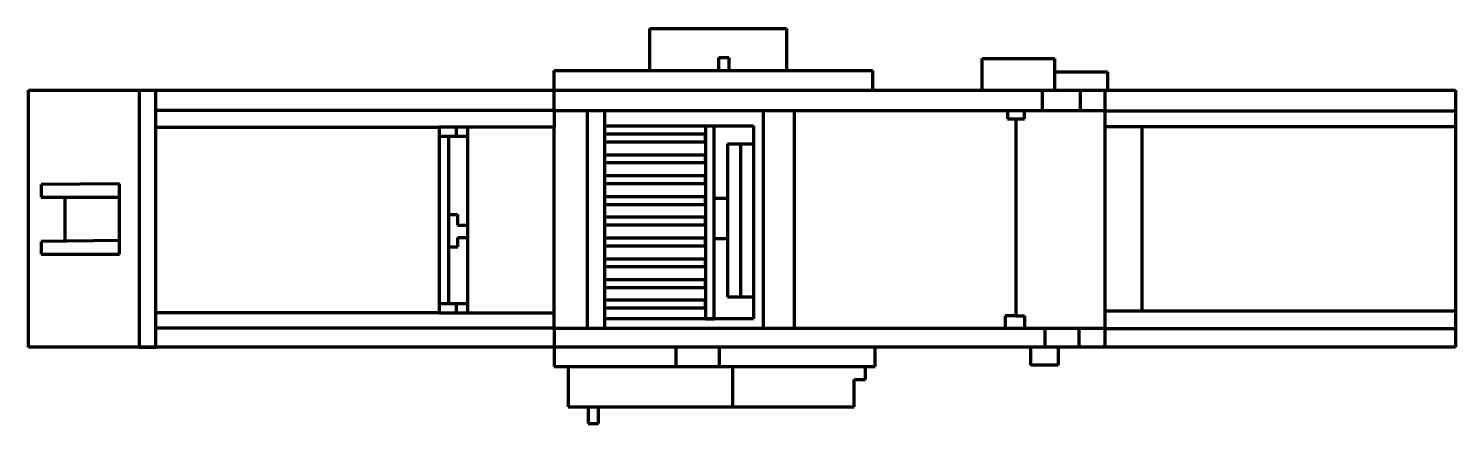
# Model space of a CAD drawing. Header units: centimetres. Extents: x -377814 to 22192, y -2203 to 213441.
# Drawn here: x 20858 to 22192, y -1994 to -1624 of the extents above; entities that cross this region are included whole.
import ezdxf

# ---------------------------------------------------------------- set-up
doc = ezdxf.new("R2010")
doc.units = ezdxf.units.CM
doc.header["$LTSCALE"] = 25.4
doc.layers.add('Maquinas', color=200, linetype='Continuous')

msp = doc.modelspace()

# ---------------------------------------------------------------- linework, layer by layer
at = {"layer": 'Maquinas', "lineweight": 100}
for p, q in [((21438.9, -1663.1), (21438.9, -1623.9)), ((21438.9, -1623.9), (21566.7, -1623.9)), ((21566.7, -1623.9), (21566.7, -1663.1)), ((21503.2, -1663.1), (21503.2, -1650.9)), ((21503.2, -1650.9), (21512.6, -1650.9)), ((21512.6, -1650.9), (21512.6, -1663.1)), ((21749.6, -1681.6), (21749.6, -1652.1)), ((21749.6, -1652.1), (21817.3, -1652.1)), ((21817.3, -1652.1), (21817.3, -1664.6)), ((21349.2, -1681.6), (21349.2, -1663.1)), ((21349.2, -1663.1), (21647, -1663.1)), ((21647, -1663.1), (21647, -1681.6)), ((21817.3, -1664.6), (21866.8, -1664.6)), ((21817.3, -1664.6), (21817.3, -1681.6)), ((21866.8, -1664.6), (21866.8, -1681.6)), ((20857.8, -1681.6), (22192.1, -1681.6)), ((20857.8, -1922.3), (20857.8, -1681.6)), ((20961.1, -1681.6), (20961.1, -1922.3)), ((20976.9, -1922.3), (20976.9, -1681.6)), ((21349.2, -1700.4), (21349.2, -1681.6)), ((21806, -1701.1), (21806, -1681.6)), ((21841.4, -1701.1), (21841.4, -1681.6)), ((21864.2, -1681.6), (21864.2, -1922.3)), ((22192.1, -1681.6), (22192.1, -1922.3)), ((20976.9, -1700.4), (21349.2, -1700.4)), ((21349.2, -1700.4), (21349.2, -1716.2)), ((21864.2, -1701.1), (21349.2, -1701.1)), ((21380.1, -1701.1), (21380.1, -1904.6)), ((21396.4, -1701.1), (21396.4, -1904.6)), ((21574, -1904.6), (21574, -1701.1)), ((21773.1, -1701.1), (21773.1, -1708.4)), ((21789, -1708.4), (21789, -1701.1)), ((21864.2, -1701.1), (22192.1, -1701.1)), ((20976.9, -1716.2), (21241.9, -1716.2)), ((21241.9, -1716.2), (21241.9, -1890.1)), ((21349.2, -1716.2), (21241.9, -1716.2)), ((21258, -1724.8), (21258, -1716.2)), ((21268.6, -1890.1), (21268.6, -1716.2)), ((21349.2, -1904), (21349.2, -1716.2)), ((21396.4, -1715.1), (21535.8, -1715.1)), ((21490.7, -1715.1), (21490.7, -1895.7)), ((21499.1, -1895.7), (21499.1, -1715.1)), ((21535.8, -1715.1), (21535.8, -1895.7)), ((21773.1, -1708.4), (21789, -1708.4)), ((21781.1, -1708.4), (21781.1, -1892.8)), ((21864.2, -1715.5), (22192.1, -1715.5)), ((21898.9, -1715.5), (21898.9, -1888.2)), ((21241.9, -1724.8), (21268.6, -1724.8)), ((21250.5, -1724.8), (21250.5, -1881.3)), ((21396.4, -1722.5), (21490.4, -1722.5)), ((21490.4, -1730.2), (21396.4, -1730.2)), ((21490.4, -1722.5), (21490.4, -1730.2)), ((21511.4, -1732), (21511.4, -1875)), ((21511.4, -1732), (21535.8, -1732)), ((21523.6, -1732), (21523.6, -1875)), ((21396.4, -1742.1), (21490.4, -1742.1)), ((21490.4, -1742.1), (21490.4, -1749.8)), ((21490.4, -1749.8), (21396.4, -1749.8)), ((20942.8, -1769.4), (20869.5, -1770)), ((20869.5, -1770), (20869.5, -1781.9)), ((20942.8, -1781.9), (20942.8, -1769.4)), ((21396.4, -1761.6), (21490.4, -1761.6)), ((21490.4, -1769.3), (21396.4, -1769.3)), ((21490.4, -1761.6), (21490.4, -1769.3)), ((20869.5, -1781.9), (20942.8, -1781.9)), ((20892.2, -1823), (20892.2, -1781.9)), ((20942.8, -1822.5), (20942.8, -1781.9)), ((21396.4, -1781.1), (21490.4, -1781.1)), ((21490.4, -1781.1), (21490.4, -1788.9)), ((21250.5, -1798), (21259, -1798)), ((21259, -1798), (21259, -1808.1)), ((21490.4, -1788.9), (21396.4, -1788.9)), ((21396.4, -1800.3), (21490.4, -1800.3)), ((21490.4, -1800.3), (21490.4, -1808.1)), ((21259, -1808.1), (21268.6, -1808.1)), ((21490.4, -1808.1), (21396.4, -1808.1)), ((20942.8, -1822.5), (20869.5, -1823.2)), ((20869.5, -1823.2), (20869.5, -1835.1)), ((20942.8, -1835.1), (20942.8, -1822.5)), ((21259.3, -1828.4), (21259.3, -1819.4)), ((21259.3, -1819.4), (21268.6, -1819.4)), ((21396.4, -1819.9), (21490.4, -1819.9)), ((21490.4, -1827.6), (21396.4, -1827.6)), ((21490.4, -1819.9), (21490.4, -1827.6)), ((21499.1, -1820.4), (21511.4, -1820.4)), ((20869.5, -1835.1), (20942.8, -1835.1)), ((21250.5, -1828.4), (21259.3, -1828.4)), ((21396.4, -1839.4), (21490.4, -1839.4)), ((21490.4, -1839.4), (21490.4, -1847.1)), ((21490.4, -1847.1), (21396.4, -1847.1)), ((21396.4, -1858.9), (21490.4, -1858.9)), ((21490.4, -1866.7), (21396.4, -1866.7)), ((21490.4, -1858.9), (21490.4, -1866.7)), ((21241.9, -1881.3), (21268.6, -1881.3)), ((21258, -1890.1), (21258, -1881.3)), ((21396.4, -1877.9), (21490.4, -1877.9)), ((21490.4, -1877.9), (21490.4, -1885.7)), ((21511.4, -1875), (21535.8, -1875)), ((21241.9, -1890.1), (20976.9, -1890.1)), ((21241.9, -1890.1), (21349.2, -1890.1)), ((21490.4, -1885.7), (21396.4, -1885.7)), ((21781.1, -1892.8), (21771.2, -1892.8)), ((21771.2, -1892.8), (21771.2, -1904.6)), ((21781.1, -1892.8), (21789.3, -1892.8)), ((21789.3, -1892.8), (21789.3, -1904.6)), ((21864.2, -1888.2), (22192.1, -1888.2)), ((20976.9, -1904), (21349.2, -1904)), ((21349.2, -1904), (21349.2, -1922.3)), ((21864.2, -1904.6), (21349.2, -1904.6)), ((21535.8, -1895.7), (21396.4, -1895.7)), ((21490.7, -1895.7), (21499.1, -1895.7)), ((21808.5, -1922.3), (21808.5, -1904.6)), ((21840.2, -1922.3), (21840.2, -1904.6)), ((21864.2, -1904.6), (22192.1, -1904.6)), ((22192.1, -1922.3), (20857.8, -1922.3)), ((20961.1, -1922.3), (20976.9, -1922.3)), ((21349.2, -1922.3), (21349.2, -1940.2)), ((21463.5, -1940.2), (21463.5, -1922.3)), ((21504, -1940.2), (21504, -1922.3)), ((21649.5, -1940.2), (21649.5, -1922.3)), ((21795.2, -1939.1), (21795.2, -1922.3)), ((21820.6, -1922.3), (21820.6, -1939.1)), ((21349.2, -1940.2), (21649.5, -1940.2)), ((21362.4, -1940.2), (21362.4, -1978)), ((21516.5, -1978), (21516.5, -1940.2)), ((21640.6, -1952.5), (21640.6, -1940.2)), ((21820.6, -1939.1), (21795.2, -1939.1)), ((21629.8, -1978), (21629.8, -1952.5)), ((21629.8, -1952.5), (21640.6, -1952.5)), ((21362.4, -1978), (21629.8, -1978)), ((21381, -1978), (21381, -1993.7)), ((21390.9, -1993.7), (21390.9, -1978)), ((21381, -1993.7), (21390.9, -1993.7))]:
    msp.add_line(p, q, dxfattribs=at)
for points in [[(21545.1, -1904.6), (21545.1, -1701.1)], [(21511.4, -1783), (21499.1, -1783)]]:
    msp.add_lwpolyline(points, dxfattribs=at)

doc.saveas('drawing.dxf')
